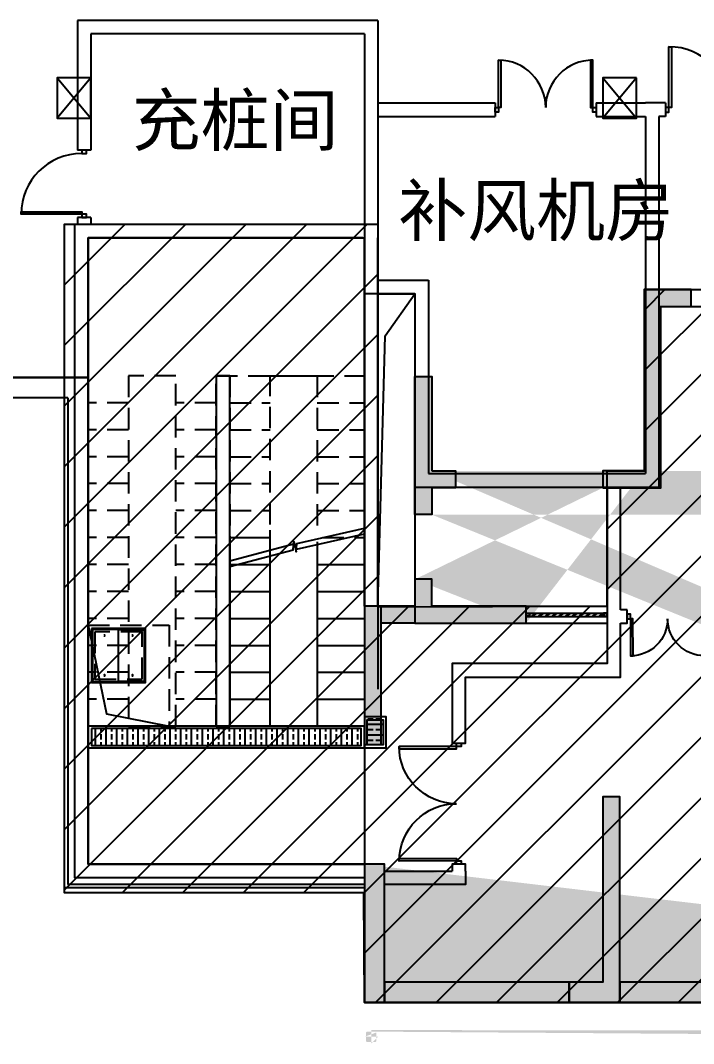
# Model space of a CAD drawing. Header units: millimetres. Extents: x 693907 to 1906102, y -24098 to 332602.
# Drawn here: x 792222 to 802211, y -14035 to 1150 of the extents above; entities that cross this region are included whole.
import ezdxf
from ezdxf.enums import TextEntityAlignment as Align

# ---------------------------------------------------------------- set-up
doc = ezdxf.new("R2010")
doc.units = ezdxf.units.MM
doc.header["$LTSCALE"] = 100
doc.linetypes.add('X-BF-11$0$HIDDEN2', pattern=[4.7625, 3.175, -1.5875])
doc.linetypes.add('X-BF-11$0$T-S-1#-CH-DSZ$0$_4_10_$0$__CHAIN_DOUBLE-DA', pattern=[0])
for name, color, linetype in [('-ACO-TTLB', 153, 'Continuous'), ('11#-W-B1F$0$S-WALL-S', 4, 'Continuous'), ('11#-WTC-B1F$0$S-HATCH-X', 251, 'Continuous'), ('11#-WTC-B1F$0$S-WALL-S', 4, 'Continuous'), ('A-HATCH', 251, 'Continuous'), ('A-ROOM-IDEN', 31, 'Continuous'), ('A6-DK-B1F$0$$0$A-DOOR', 190, 'Continuous'), ('A6-DK-B1F$0$$0$A-WALL', 2, 'Continuous'), ('A6-DK-B1F$0$A-CONC', 30, 'Continuous'), ('A6-DK-B1F$0$A-DOOR', 190, 'Continuous'), ('A6-DK-B1F$0$A-HOLE-FLOR', 242, 'Continuous'), ('A6-DK-B1F$0$A-WALL', 2, 'Continuous'), ('A6-W-B1$0$S-WALL-S', 4, 'Continuous'), ('X-BF-11$0$A-DETL-PAINT', 155, 'Continuous'), ('X-BF-11$0$A-DRAIN', 152, 'Continuous'), ('X-BF-11$0$A-HATCH', 251, 'Continuous'), ('X-BF-11$0$A-HOLE-FLOR', 242, 'Continuous'), ('X-BF-11$0$A-INDEX', 134, 'Continuous'), ('X-BF-11$0$A-LOWER', 131, 'X-BF-11$0$HIDDEN2'), ('X-BF-11$0$A-SECT', 150, 'Continuous'), ('X-BF-11$0$A-STAIR', 142, 'Continuous'), ('X-BF-11$0$A-WALL', 2, 'Continuous'), ('X-BF-11$0$X23-BF$0$A-HATCH', 251, 'Continuous'), ('X-BF-11$0$XU-CORE-1F-N$0$A-DOOR', 190, 'Continuous'), ('X-BF-11$0$XU-CORE-SF$0$XU-CORE-SF$0$A-SILL', 135, 'Continuous'), ('X-BF-11$0$XU-CORE-SF$0$XU-CORE-SF$0$A-WIND', 126, 'Continuous'), ('xref(dwg引用图层)', 7, 'Continuous')]:
    doc.layers.add(name, color=color, linetype=linetype)
doc.layers.add('A6-W-B1$0$S-EDIT', color=241, linetype='Continuous', plot=False)
doc.styles.add('华文细黑', font='STXIHEI.TTF')

# ---------------------------------------------------------------- blocks, each defined once
blk = doc.blocks.new('*U215')
at = {"layer": 'X-BF-11$0$A-DRAIN'}
blk.add_lwpolyline([(50, 50), (50, 850), (850, 850), (850, 50)], close=True, dxfattribs=at)
at = {"layer": 'X-BF-11$0$A-HOLE-FLOR'}
blk.add_lwpolyline([(0, 0), (270, 1317), (1200, 1500)], dxfattribs=at)
for points in [[(65, 835), (450, 835), (450, 65), (65, 65)], [(835, 835), (450, 835), (450, 65), (835, 65)]]:
    blk.add_lwpolyline(points, close=True, dxfattribs=at)
at = {"layer": 'X-BF-11$0$A-LOWER'}
for points in [[(0, 1500), (0, 0), (1200, 0), (1200, 1500), (0, 1500)], [(100, 100), (100, 800), (800, 800), (800, 100), (100, 100)]]:
    blk.add_lwpolyline(points, dxfattribs=at)
at = {"layer": 'X-BF-11$0$X23-BF$0$A-HATCH'}
blk.add_lwpolyline([(65, 65), (65, 835), (835, 835), (835, 65)], close=True, dxfattribs=at)
for centre in [(242, 745), (657, 745), (242, 155), (657, 155)]:
    blk.add_circle(centre, 8, dxfattribs=at)
blk = doc.blocks.new('X-BF-11$0$A$C4FDA03C4')
at = {"layer": 'X-BF-11$0$A-HATCH'}
h = blk.add_hatch(dxfattribs=at)
h.set_pattern_fill('ANSI33', color=256, scale=50, angle=315)
h.set_pattern_definition([(360, (528939.66, 424722.33), (7e-14, 158.75), []), (360, (529019.03, 424642.96), (7e-14, 158.75), [79.375, -39.6875])])
h.paths.add_polyline_path([(-307, 2390), (-57, 2390), (-57, 1980), (-307, 1980)])
h = blk.add_hatch(dxfattribs=at)
h.set_pattern_fill('ANSI33', color=256, scale=50, angle=225)
h.set_pattern_definition([(270, (416182.23, -524429.76), (158.75, -6e-14), []), (270, (416102.85, -524509.13), (158.75, -6e-14), [79.375, -39.6875])])
h.paths.add_polyline_path([(28, 1965), (28, 2215), (4028, 2215), (4028, 1965)])
at = {"layer": 'X-BF-11$0$A-DETL-PAINT'}
for points in [[(-22, 0), (4278, 0), (4278, 9700), (-222, 9700), (-222, 2800)], [(4056, 9500), (-22, 9500), (-22, 200)], [(-22, 200), (4078, 200), (4078, 9500)], [(0, 9500), (4078, 9500), (4078, 200)]]:
    blk.add_lwpolyline(points, dxfattribs=at)
at = {"layer": 'X-BF-11$0$A-INDEX'}
for points in [[(1978, 4619), (1038, 4867), (1028, 4993), (990, 4838), (980, 4964), (-22, 5189)], [(986, 4880), (-22, 5107)], [(1032, 4951), (1978, 4702)]]:
    blk.add_lwpolyline(points, dxfattribs=at)
at = {"layer": 'X-BF-11$0$A-SECT'}
for points in [[(-22, 1930), (-342, 1930), (-342, 2390), (-22, 2390)], [(-57, 1980), (-307, 1980), (-307, 2340), (-57, 2340)], [(4078, 2250), (4078, 1930), (-22, 1930), (-22, 2250)], [(4028, 2215), (4028, 1965), (28, 1965), (28, 2215)]]:
    blk.add_lwpolyline(points, close=True, dxfattribs=at)
at = {"layer": 'X-BF-11$0$A-STAIR', "linetype": 'X-BF-11$0$HIDDEN2'}
for points in [[(2178, 7450), (-22, 7450)], [(1378, 5244), (1378, 7450), (678, 7450), (678, 5069)], [(2178, 2250), (2178, 7450), (1978, 7450), (1978, 2250), (2178, 2250)], [(678, 7050), (-22, 7050)], [(1978, 7050), (1378, 7050)], [(2178, 7050), (2778, 7050)], [(3478, 7050), (4078, 7050)], [(678, 6650), (-22, 6650)], [(1978, 6650), (1378, 6650)], [(2178, 6650), (2778, 6650)], [(3478, 6650), (4078, 6650)], [(678, 6250), (-22, 6250)], [(1978, 6250), (1378, 6250)], [(2178, 6250), (2778, 6250)], [(3478, 6250), (4078, 6250)], [(678, 5850), (-22, 5850)], [(1978, 5850), (1378, 5850)], [(2178, 5850), (2778, 5850)], [(3478, 5850), (4078, 5850)], [(678, 5450), (-22, 5450)], [(1978, 5450), (1378, 5450)], [(2178, 5450), (2778, 5450)], [(3478, 5450), (4078, 5450)], [(602, 5050), (-22, 5050)], [(2178, 5050), (2778, 5050)], [(3478, 5050), (4078, 5050)], [(2178, 4650), (2778, 4650)], [(3478, 4650), (4078, 4650)], [(2178, 4250), (2778, 4250)], [(3478, 4250), (4078, 4250)], [(2178, 3850), (2778, 3850)], [(3478, 3850), (4078, 3850)], [(2178, 3450), (2778, 3450)], [(3478, 3450), (4078, 3450)], [(2178, 3050), (2778, 3050)], [(3478, 3050), (4078, 3050)], [(2178, 2650), (2778, 2650)], [(3478, 2650), (4078, 2650)], [(2178, 2250), (2778, 2250)], [(3478, 2250), (4078, 2250)]]:
    blk.add_lwpolyline(points, dxfattribs=at)
blk.add_lwpolyline([(3478, 2250), (2778, 2250), (2778, 7450), (3478, 7450)], close=True, dxfattribs=at)
at = {"layer": 'X-BF-11$0$A-STAIR'}
for points in [[(678, 4987), (678, 2250), (1378, 2250), (1378, 5162)], [(1978, 5050), (1378, 5050)], [(1978, 5050), (1978, 2250)], [(678, 4650), (-22, 4650)], [(1978, 4650), (1378, 4650)], [(678, 4250), (-22, 4250)], [(1978, 4250), (1378, 4250)], [(678, 3850), (-22, 3850)], [(1978, 3850), (1378, 3850)], [(678, 3450), (-22, 3450)], [(1978, 3450), (1378, 3450)], [(678, 3050), (-22, 3050)], [(1978, 3050), (1378, 3050)], [(678, 2650), (-22, 2650)], [(1978, 2650), (1378, 2650)]]:
    blk.add_lwpolyline(points, dxfattribs=at)
at = {"layer": 'X-BF-11$0$A-WALL', "linetype": 'X-BF-11$0$T-S-1#-CH-DSZ$0$_4_10_$0$__CHAIN_DOUBLE-DA'}
blk.add_lwpolyline([(1978, 7450), (2178, 7450), (2178, 2250), (1978, 2250), (1978, 7450)], dxfattribs=at)
at = {"layer": 'X-BF-11$0$A-LOWER', "rotation": 180}
blk.add_blockref('*U215', (4078, 3750), dxfattribs=at)
blk = doc.blocks.new('*U220')
at = {"linetype": 'ByBlock', "lineweight": -2}
for points in [[(0, -35), (50, -35), (50, 35), (0, 35)], [(1750, -37), (1800, -37), (1800, 33), (1750, 33)], [(84, -885), (85, -35), (50, -35), (49, -885)], [(1714, -886), (1715, -36), (1750, -37), (1749, -887)]]:
    blk.add_lwpolyline(points, close=True, dxfattribs=at)
for centre, start, end in [((50, -35), 269.9503, 359.9503), ((1750, -37), 179.9503, 269.9503)]:
    blk.add_arc(centre, 850, start, end, dxfattribs=at)
blk = doc.blocks.new('*U226')
at = {"linetype": 'ByBlock', "lineweight": -2}
for points in [[(86, 585), (85, 35), (50, 35), (51, 585)], [(1116, 584), (1115, 34), (1150, 34), (1151, 584)], [(0, 35), (50, 35), (50, -35), (0, -35)], [(1150, 34), (1200, 34), (1200, -36), (1150, -36)]]:
    blk.add_lwpolyline(points, close=True, dxfattribs=at)
for centre, start, end in [((50, 35), 359.9503, 89.9503), ((1150, 34), 89.9503, 179.9503)]:
    blk.add_arc(centre, 550, start, end, dxfattribs=at)
blk = doc.blocks.new('*U227')
for p, q in [((-25, 0), (-25, 1200)), ((25, 0), (25, 1200))]:
    blk.add_line(p, q)
for points in [[(25, 1200), (-25, 1200), (-25, 1150), (25, 1150)], [(25, 1200), (-25, 1200), (-25, 1150), (25, 1150)], [(22, 1197), (-22, 1197), (-22, 1153), (22, 1153)], [(22, 1197), (-22, 1197), (-22, 1153), (22, 1153)], [(16, 1095), (13, 1095), (13, 1099), (-16, 1145), (-16, 1150), (-13, 1150), (-13, 1146), (16, 1100), (16, 1095)], [(16, 995), (13, 995), (13, 999), (-16, 1045), (-16, 1050), (-13, 1050), (-13, 1046), (16, 1000), (16, 995)], [(16, 895), (13, 895), (13, 899), (-16, 945), (-16, 950), (-13, 950), (-13, 946), (16, 900), (16, 895)], [(16, 795), (13, 795), (13, 799), (-16, 845), (-16, 850), (-13, 850), (-13, 846), (16, 800), (16, 795)], [(16, 695), (13, 695), (13, 699), (-16, 745), (-16, 750), (-13, 750), (-13, 746), (16, 700), (16, 695)], [(16, 595), (13, 595), (13, 599), (-16, 645), (-16, 650), (-13, 650), (-13, 646), (16, 600), (16, 595)], [(16, 495), (13, 495), (13, 499), (-16, 545), (-16, 550), (-13, 550), (-13, 546), (16, 500), (16, 495)], [(16, 395), (13, 395), (13, 399), (-16, 445), (-16, 450), (-13, 450), (-13, 446), (16, 400), (16, 395)], [(16, 295), (13, 295), (13, 299), (-16, 345), (-16, 350), (-13, 350), (-13, 346), (16, 300), (16, 295)], [(16, 195), (13, 195), (13, 199), (-16, 245), (-16, 250), (-13, 250), (-13, 246), (16, 200), (16, 195)], [(25, 0), (-25, 0), (-25, 50), (25, 50)], [(25, 0), (-25, 0), (-25, 50), (25, 50)], [(22, 3), (-22, 3), (-22, 47), (22, 47)], [(22, 3), (-22, 3), (-22, 47), (22, 47)], [(16, 95), (13, 95), (13, 99), (-16, 145), (-16, 150), (-13, 150), (-13, 146), (16, 100), (16, 95)]]:
    blk.add_lwpolyline(points, close=True)
blk = doc.blocks.new('X-BF-11')
at = {"layer": 'X-BF-11$0$A-WALL', "color": 2}
blk.add_line((3800, 6339), (3700, 6339), dxfattribs=at)
at = {"layer": 'X-BF-11$0$A-WALL'}
for points in [[(-100, 6390), (-100, 11860), (-100, 11860)], [(100, 6400), (100, 11860), (100, 11860)], [(4270, 11090), (7010, 11090)], [(4270, 10840), (7010, 10840)], [(3500, 8150), (3500, 5540), (1202, 5540), (1202, 4360), (1402, 4360), (1402, 5340), (3700, 5340), (3700, 6139)], [(3700, 6339), (3700, 8150)], [(2300, 6390), (3500, 6390)], [(3700, 6139), (3800, 6139), (3800, 6339)], [(2300, 6140), (3490, 6140)], [(200, 2460), (1202, 2460)], [(1402, 2460), (1402, 2260), (200, 2260)], [(1402, 2460), (1402, 2560), (1202, 2560), (1202, 2460)]]:
    blk.add_lwpolyline(points, dxfattribs=at)
at = {"layer": 'X-BF-11$0$XU-CORE-SF$0$XU-CORE-SF$0$A-SILL'}
for points in [[(2300, 6390), (3500, 6390)], [(2300, 6140), (3500, 6140)]]:
    blk.add_lwpolyline(points, dxfattribs=at)
at = {"xscale": -1}
blk.add_blockref('X-BF-11$0$A$C4FDA03C4', (-122, 2360), dxfattribs=at)
at = {"layer": 'X-BF-11$0$XU-CORE-1F-N$0$A-DOOR', "xscale": -1}
for name, p, rotation in [('*U226', (3800, 6239), 180), ('*U220', (1302, 2560), 270)]:
    blk.add_blockref(name, p, dxfattribs=dict(at, rotation=rotation))
at = {"layer": 'X-BF-11$0$XU-CORE-SF$0$XU-CORE-SF$0$A-WIND', "rotation": 270}
blk.add_blockref('*U227', (2300, 6265), dxfattribs=at)
blk = doc.blocks.new('11#-W-B1F', base_point=(-68204, -144150))
at = {"layer": '11#-W-B1F$0$S-WALL-S', "color": 0, "linetype": 'ByBlock'}
for points in [[(-64764, -136000), (-63904, -136000), (-63904, -133310), (-63454, -133310), (-63454, -133060), (-64154, -133060), (-64154, -135750), (-64764, -135750)], [(-67304, -135750), (-66954, -135750), (-66954, -136000), (-67304, -136000), (-67304, -136400), (-67554, -136400), (-67554, -134350), (-67304, -134350)], [(-67554, -137360), (-67554, -138010), (-65904, -138010), (-65904, -137760), (-67304, -137760), (-67304, -137360)], [(-68304, -137760), (-68304, -139810), (-68054, -139810), (-68054, -137760)], [(-68054, -137760), (-67554, -137760), (-67554, -138010), (-68054, -138010)], [(-65264, -143640), (-64514, -143640), (-64514, -140590), (-64764, -140590), (-64764, -143340), (-65264, -143340)], [(-68004, -143640), (-68004, -141590), (-68304, -141590), (-68304, -143640)], [(-65264, -143340), (-68004, -143340), (-68004, -143640), (-65264, -143640)], [(-64514, -143640), (-61194, -143640), (-61194, -143340), (-64514, -143340)]]:
    blk.add_lwpolyline(points, close=True, dxfattribs=at)
blk = doc.blocks.new('11#-WTC-B1F', base_point=(-68204, -144150))
at = {"layer": '11#-WTC-B1F$0$S-HATCH-X'}
h = blk.add_hatch(color=256, dxfattribs=at)
h.dxf.hatch_style = 1
edge = h.paths.add_edge_path(flags=16)
edge.add_arc((-68204, -144150), 100, 50, 130)
edge = h.paths.add_edge_path(flags=17)
edge.add_arc((-68204, -144150), 100, 140, 220)
edge = h.paths.add_edge_path(flags=16)
edge.add_arc((-68204, -144150), 100, 230, 310)
edge = h.paths.add_edge_path(flags=16)
edge.add_arc((-68204, -144150), 100, 320, 400)
edge = h.paths.add_edge_path(flags=17)
edge.add_line((-68304, -144150), (-68104, -144150))
edge = h.paths.add_edge_path(flags=17)
edge.add_line((-68204, -144250), (-68204, -144050))
edge = h.paths.add_edge_path(flags=16)
edge.add_arc((-48004, -144150), 100, 50, 130)
edge = h.paths.add_edge_path(flags=17)
edge.add_arc((-48004, -144150), 100, 140, 220)
edge = h.paths.add_edge_path(flags=16)
edge.add_arc((-48004, -144150), 100, 230, 310)
edge.add_arc((-48004, -144150), 100, 320, 400)
edge.add_line((-48104, -144150), (-47904, -144150))
edge.add_line((-48004, -144250), (-48004, -144050))
h.paths.add_polyline_path([(-28004, -137760), (-28454, -137760), (-28454, -138060), (-28004, -138060)], flags=17)
h.paths.add_polyline_path([(-28454, -136400), (-28754, -136400), (-28754, -137360), (-28454, -137360)], flags=16)
h.paths.add_polyline_path([(-32554, -133060), (-34464, -133060), (-34464, -133360), (-32554, -133360)], flags=16)
h.paths.add_polyline_path([(-40744, -142940), (-40994, -142940), (-40994, -143640), (-40744, -143640)], flags=17)
h.paths.add_polyline_path([(-40994, -143340), (-44314, -143340), (-44314, -143640), (-40994, -143640)], flags=17)
h.paths.add_polyline_path([(-34814, -142940), (-35064, -142940), (-35064, -143640), (-34814, -143640)], flags=17)
h.paths.add_polyline_path([(-40744, -143340), (-35064, -143340), (-35064, -143640), (-40744, -143640)], flags=17)
h.paths.add_polyline_path([(-31494, -143640), (-34814, -143640), (-34814, -143340), (-31494, -143340)], flags=17)
edge = h.paths.add_edge_path()
edge.add_line((-30744, -143340), (-28004, -143340))
edge.add_line((-28004, -143340), (-28004, -143640))
edge.add_line((-28004, -143640), (-30744, -143640))
edge.add_line((-30744, -143640), (-30744, -143340))
edge.add_line((-47104, -137360), (-47104, -137760))
edge.add_line((-47104, -137760), (-45304, -137760))
edge = h.paths.add_edge_path()
edge.add_line((-45304, -137760), (-45304, -138010))
edge.add_line((-45304, -138010), (-47354, -138010))
edge.add_line((-47354, -138010), (-47354, -137360))
edge.add_line((-47354, -137360), (-47104, -137360))
edge.add_line((-35464, -137760), (-35064, -137760))
edge.add_line((-35064, -137760), (-35064, -135950))
edge = h.paths.add_edge_path(flags=17)
edge.add_line((-35064, -135950), (-34814, -135950))
edge.add_line((-34814, -135950), (-34814, -138010))
edge.add_line((-34814, -138010), (-35464, -138010))
edge.add_line((-35464, -138010), (-35464, -137760))
edge.add_line((-31244, -136000), (-32104, -136000))
edge.add_line((-32104, -136000), (-32104, -133360))
edge.add_line((-32104, -133360), (-32554, -133360))
edge.add_line((-32554, -133360), (-32554, -133060))
edge = h.paths.add_edge_path(flags=16)
edge.add_line((-32554, -133060), (-31854, -133060))
edge.add_line((-31854, -133060), (-31854, -135750))
edge.add_line((-31854, -135750), (-31244, -135750))
edge.add_line((-31244, -135750), (-31244, -136000))
edge.add_line((-28454, -137360), (-28454, -138060))
edge.add_line((-28454, -138060), (-30104, -138060))
edge = h.paths.add_edge_path(flags=17)
edge.add_line((-30104, -138060), (-30104, -137760))
edge.add_line((-30104, -137760), (-28754, -137760))
edge.add_line((-28754, -137760), (-28754, -137360))
edge.add_line((-28754, -137360), (-28454, -137360))
h.paths.add_polyline_path([(-27704, -137760), (-27704, -139810), (-28004, -139810), (-28004, -137760)], flags=17)
edge = h.paths.add_edge_path()
edge.add_line((-28004, -143640), (-28004, -141590))
edge.add_line((-28004, -141590), (-27704, -141590))
edge.add_line((-27704, -141590), (-27704, -143640))
edge.add_line((-27704, -143640), (-28004, -143640))
edge.add_line((-45064, -143640), (-45064, -143340))
edge.add_line((-45064, -143340), (-44564, -143340))
edge = h.paths.add_edge_path(flags=17)
edge.add_line((-44564, -143340), (-44564, -140590))
edge.add_line((-44564, -140590), (-44314, -140590))
edge.add_line((-44314, -140590), (-44314, -143640))
edge.add_line((-44314, -143640), (-45064, -143640))
edge.add_line((-40994, -140490), (-40744, -140490))
edge.add_line((-40744, -140490), (-40744, -142940))
edge.add_line((-40744, -142940), (-40994, -142940))
edge.add_line((-40994, -142940), (-40994, -142640))
edge = h.paths.add_edge_path(flags=17)
edge.add_line((-40994, -142640), (-41644, -142640))
edge.add_line((-41644, -142640), (-41644, -142390))
edge.add_line((-41644, -142390), (-40994, -142390))
edge.add_line((-40994, -142390), (-40994, -140490))
edge.add_line((-35064, -142940), (-35064, -140490))
edge.add_line((-35064, -140490), (-34814, -140490))
edge.add_line((-34814, -140490), (-34814, -142390))
edge.add_line((-34814, -142390), (-34164, -142390))
edge = h.paths.add_edge_path(flags=17)
edge.add_line((-34164, -142390), (-34164, -142640))
edge.add_line((-34164, -142640), (-34814, -142640))
edge.add_line((-34814, -142640), (-34814, -142940))
edge.add_line((-34814, -142940), (-35064, -142940))
edge.add_line((-30744, -143640), (-31494, -143640))
edge.add_line((-31494, -143640), (-31494, -140590))
edge = h.paths.add_edge_path(flags=16)
edge.add_line((-31494, -140590), (-31244, -140590))
edge = h.paths.add_edge_path(flags=16)
edge.add_line((-31244, -140590), (-31244, -143340))
edge = h.paths.add_edge_path(flags=17)
edge.add_line((-31244, -143340), (-30744, -143340))
edge = h.paths.add_edge_path(flags=17)
edge.add_line((-30744, -143340), (-30744, -143640))
edge = h.paths.add_edge_path(flags=17)
edge.add_arc((-27804, -144150), 100, 50, 130)
edge = h.paths.add_edge_path(flags=17)
edge.add_arc((-27804, -144150), 100, 320, 400)
edge = h.paths.add_edge_path(flags=16)
edge.add_arc((-27804, -144150), 100, 230, 310)
edge = h.paths.add_edge_path(flags=16)
edge.add_arc((-27804, -144150), 100, 140, 220)
edge = h.paths.add_edge_path()
edge.add_line((-27704, -144150), (-27904, -144150))
edge.add_line((-27804, -144250), (-27804, -144050))
edge.add_arc((-48004, -144150), 100, 50, 130)
edge.add_arc((-48004, -144150), 100, 320, 400)
edge.add_arc((-48004, -144150), 100, 230, 310)
edge.add_arc((-48004, -144150), 100, 140, 220)
edge.add_line((-47904, -144150), (-48104, -144150))
edge.add_line((-48004, -144250), (-48004, -144050))
h.paths.add_polyline_path([(-28754, -135750), (-29054, -135750), (-29054, -136000), (-28754, -136000), (-28754, -136400), (-28454, -136400), (-28454, -134350), (-28754, -134350)], flags=16)
h.paths.add_polyline_path([(-47104, -135750), (-46754, -135750), (-46754, -136000), (-47104, -136000), (-47104, -136400), (-47354, -136400), (-47354, -134415), (-47104, -134415)], flags=16)
edge = h.paths.add_edge_path()
edge.add_line((-38144, -130540), (-40744, -130540))
edge.add_line((-40744, -130540), (-40744, -133310))
edge.add_line((-40744, -133310), (-41344, -133310))
edge.add_line((-41344, -133310), (-41344, -133060))
edge.add_line((-41344, -133060), (-40994, -133060))
edge.add_line((-40994, -133060), (-40994, -130290))
edge = h.paths.add_edge_path()
edge.add_line((-40994, -130290), (-38144, -130290))
edge.add_line((-38144, -130290), (-38144, -130540))
edge.add_line((-28454, -133060), (-28454, -134350))
edge.add_line((-28454, -134350), (-28754, -134350))
edge = h.paths.add_edge_path(flags=17)
edge.add_line((-28754, -134350), (-28754, -133360))
edge.add_line((-28754, -133360), (-31854, -133360))
edge.add_line((-31854, -133360), (-31854, -133060))
edge.add_line((-31854, -133060), (-28454, -133060))
h.paths.add_polyline_path([(-55264, -142940), (-55014, -142940), (-55014, -143640), (-55264, -143640)], flags=17)
h.paths.add_polyline_path([(-55014, -143340), (-51694, -143340), (-51694, -143640), (-55014, -143640)], flags=16)
h.paths.add_polyline_path([(-61194, -142940), (-60944, -142940), (-60944, -143640), (-61194, -143640)], flags=17)
h.paths.add_polyline_path([(-55264, -143340), (-60944, -143340), (-60944, -143640), (-55264, -143640)], flags=16)
h.paths.add_polyline_path([(-64514, -143640), (-61194, -143640), (-61194, -143340), (-64514, -143340)], flags=17)
edge = h.paths.add_edge_path()
edge.add_line((-65264, -143340), (-68004, -143340))
edge.add_line((-68004, -143340), (-68004, -143640))
edge.add_line((-68004, -143640), (-65264, -143640))
edge.add_line((-65264, -143640), (-65264, -143340))
edge.add_line((-45064, -143340), (-50944, -143340))
edge.add_line((-50944, -143340), (-50944, -143640))
edge = h.paths.add_edge_path()
edge.add_line((-50944, -143640), (-45064, -143640))
edge.add_line((-45064, -143640), (-45064, -143340))
edge.add_line((-48904, -137360), (-48904, -137760))
edge.add_line((-48904, -137760), (-50704, -137760))
edge.add_line((-50704, -137760), (-50704, -138010))
edge.add_line((-50704, -138010), (-48654, -138010))
edge = h.paths.add_edge_path(flags=17)
edge.add_line((-48654, -138010), (-48654, -137360))
edge.add_line((-48654, -137360), (-48904, -137360))
edge.add_line((-60544, -137760), (-60944, -137760))
edge.add_line((-60944, -137760), (-60944, -135950))
edge.add_line((-60944, -135950), (-61194, -135950))
edge.add_line((-61194, -135950), (-61194, -138010))
edge.add_line((-61194, -138010), (-60544, -138010))
edge.add_line((-60544, -138010), (-60544, -137760))
edge = h.paths.add_edge_path(flags=16)
edge.add_line((-64764, -136000), (-63904, -136000))
edge.add_line((-63904, -136000), (-63904, -133310))
edge.add_line((-63904, -133310), (-63454, -133310))
edge.add_line((-63454, -133310), (-63454, -133060))
edge.add_line((-63454, -133060), (-64154, -133060))
edge.add_line((-64154, -133060), (-64154, -135750))
edge = h.paths.add_edge_path(flags=16)
edge.add_line((-64154, -135750), (-64764, -135750))
edge.add_line((-64764, -135750), (-64764, -136000))
edge.add_line((-67554, -137360), (-67554, -138010))
edge.add_line((-67554, -138010), (-65904, -138010))
edge = h.paths.add_edge_path(flags=16)
edge.add_line((-65904, -138010), (-65904, -137760))
edge.add_line((-65904, -137760), (-67304, -137760))
edge.add_line((-67304, -137760), (-67304, -137360))
edge.add_line((-67304, -137360), (-67554, -137360))
edge = h.paths.add_edge_path()
edge.add_line((-68304, -137760), (-68304, -139810))
edge.add_line((-68304, -139810), (-68054, -139810))
edge.add_line((-68054, -139810), (-68054, -137760))
edge.add_line((-68054, -137760), (-68304, -137760))
edge.add_line((-68004, -143640), (-68004, -141590))
edge.add_line((-68004, -141590), (-68304, -141590))
edge = h.paths.add_edge_path()
edge.add_line((-68304, -141590), (-68304, -143640))
edge.add_line((-68304, -143640), (-68004, -143640))
edge.add_line((-50944, -143640), (-50944, -143340))
edge.add_line((-50944, -143340), (-51444, -143340))
edge.add_line((-51444, -143340), (-51444, -140590))
edge.add_line((-51444, -140590), (-51694, -140590))
edge.add_line((-51694, -140590), (-51694, -143640))
edge.add_line((-51694, -143640), (-50944, -143640))
h.paths.add_polyline_path([(-55014, -140490), (-55264, -140490), (-55264, -142940), (-55014, -142940), (-55014, -142640), (-54364, -142640), (-54364, -142390), (-55014, -142390)], flags=16)
edge = h.paths.add_edge_path(flags=17)
edge.add_line((-60944, -142940), (-60944, -140490))
edge.add_line((-60944, -140490), (-61194, -140490))
edge.add_line((-61194, -140490), (-61194, -142390))
edge.add_line((-61194, -142390), (-61844, -142390))
edge.add_line((-61844, -142390), (-61844, -142640))
edge.add_line((-61844, -142640), (-61194, -142640))
edge = h.paths.add_edge_path(flags=17)
edge.add_line((-61194, -142640), (-61194, -142940))
edge = h.paths.add_edge_path(flags=17)
edge.add_line((-61194, -142940), (-60944, -142940))
edge = h.paths.add_edge_path(flags=17)
edge.add_line((-65264, -143640), (-64514, -143640))
edge = h.paths.add_edge_path(flags=17)
edge.add_line((-64514, -143640), (-64514, -140590))
edge = h.paths.add_edge_path(flags=16)
edge.add_line((-64514, -140590), (-64764, -140590))
edge = h.paths.add_edge_path(flags=16)
edge.add_line((-64764, -140590), (-64764, -143340))
edge = h.paths.add_edge_path(flags=16)
edge.add_line((-64764, -143340), (-65264, -143340))
edge = h.paths.add_edge_path(flags=16)
edge.add_line((-65264, -143340), (-65264, -143640))
edge = h.paths.add_edge_path()
edge.add_arc((-68204, -144150), 100, 50, 130)
edge.add_arc((-68204, -144150), 100, 140, 220)
edge.add_arc((-68204, -144150), 100, 230, 310)
edge.add_arc((-68204, -144150), 100, 320, 400)
edge.add_line((-68304, -144150), (-68104, -144150))
edge.add_line((-68204, -144250), (-68204, -144050))
edge.add_arc((-48004, -144150), 100, 50, 130)
edge.add_arc((-48004, -144150), 100, 140, 220)
edge = h.paths.add_edge_path()
edge.add_arc((-48004, -144150), 100, 230, 310)
edge.add_arc((-48004, -144150), 100, 320, 400)
edge.add_line((-48104, -144150), (-47904, -144150))
edge.add_line((-48004, -144250), (-48004, -144050))
edge.add_line((-67304, -135750), (-66954, -135750))
edge.add_line((-66954, -135750), (-66954, -136000))
edge.add_line((-66954, -136000), (-67304, -136000))
edge.add_line((-67304, -136000), (-67304, -136400))
edge = h.paths.add_edge_path()
edge.add_line((-67304, -136400), (-67554, -136400))
edge.add_line((-67554, -136400), (-67554, -134350))
edge.add_line((-67554, -134350), (-67304, -134350))
edge.add_line((-67304, -134350), (-67304, -135750))
edge.add_line((-48904, -135750), (-49254, -135750))
edge.add_line((-49254, -135750), (-49254, -136000))
edge.add_line((-49254, -136000), (-48904, -136000))
edge.add_line((-48904, -136000), (-48904, -136400))
edge = h.paths.add_edge_path(flags=16)
edge.add_line((-48904, -136400), (-48654, -136400))
edge.add_line((-48654, -136400), (-48654, -134415))
edge.add_line((-48654, -134415), (-48904, -134415))
edge.add_line((-48904, -134415), (-48904, -135750))
h.paths.add_polyline_path([(-57864, -130540), (-55264, -130540), (-55264, -133310), (-54664, -133310), (-54664, -133060), (-55014, -133060), (-55014, -130290), (-57864, -130290)])
edge = h.paths.add_edge_path()
edge.add_line((-68054, -137760), (-67554, -137760))
edge.add_line((-67554, -137760), (-67554, -138010))
edge.add_line((-67554, -138010), (-68054, -138010))
edge.add_line((-68054, -138010), (-68054, -137760))
edge.add_line((-52254, -136000), (-51444, -136000))
edge.add_line((-51444, -136000), (-51444, -135750))
edge.add_line((-51444, -135750), (-52004, -135750))
edge.add_line((-52004, -135750), (-52004, -133060))
edge = h.paths.add_edge_path(flags=16)
edge.add_line((-52004, -133060), (-52654, -133060))
edge.add_line((-52654, -133060), (-52654, -133310))
edge.add_line((-52654, -133310), (-52254, -133310))
edge.add_line((-52254, -133310), (-52254, -136000))
edge.add_line((-43754, -136000), (-44564, -136000))
edge.add_line((-44564, -136000), (-44564, -135750))
edge.add_line((-44564, -135750), (-44004, -135750))
edge.add_line((-44004, -135750), (-44004, -133060))
edge = h.paths.add_edge_path(flags=16)
edge.add_line((-44004, -133060), (-43354, -133060))
edge.add_line((-43354, -133060), (-43354, -133310))
edge.add_line((-43354, -133310), (-43754, -133310))
edge.add_line((-43754, -133310), (-43754, -136000))
edge = h.paths.add_edge_path()
edge.add_line((-36614, -132190), (-36614, -132290))
edge.add_line((-27704, -138110), (-27704, -137760))
edge.add_line((-27704, -137760), (-26754, -137760))
edge.add_line((-26754, -137760), (-26754, -141940))
edge = h.paths.add_edge_path(flags=17)
edge.add_line((-26754, -141940), (-27704, -141940))
edge.add_line((-27704, -141940), (-27704, -141590))
edge.add_line((-27704, -141590), (-27104, -141590))
edge.add_line((-27104, -141590), (-27104, -138110))
edge = h.paths.add_edge_path()
edge.add_line((-27104, -138110), (-27704, -138110))
edge.add_line((-55014, -137510), (-55014, -138010))
edge.add_line((-55014, -138010), (-55664, -138010))
edge.add_line((-55664, -138010), (-55664, -137510))
edge = h.paths.add_edge_path(flags=16)
edge.add_line((-55664, -137510), (-55014, -137510))
edge.add_line((-55264, -133310), (-55014, -133310))
edge.add_line((-55014, -133310), (-55014, -136160))
edge.add_line((-55014, -136160), (-55264, -136160))
edge = h.paths.add_edge_path()
edge.add_line((-55264, -136160), (-55264, -133310))
edge.add_line((-40994, -137510), (-40994, -138010))
edge.add_line((-40994, -138010), (-40344, -138010))
edge.add_line((-40344, -138010), (-40344, -137510))
edge = h.paths.add_edge_path()
edge.add_line((-40344, -137510), (-40994, -137510))
edge.add_line((-40744, -133310), (-40994, -133310))
edge.add_line((-40994, -133310), (-40994, -136160))
edge.add_line((-40994, -136160), (-40744, -136160))
edge = h.paths.add_edge_path()
edge.add_line((-40744, -136160), (-40744, -133310))
edge.add_line((-57864, -132290), (-57864, -132790))
edge.add_line((-57864, -132790), (-58364, -132790))
edge.add_line((-58364, -132790), (-58364, -132290))
edge = h.paths.add_edge_path(flags=17)
edge.add_line((-58364, -132290), (-57864, -132290))
edge = h.paths.add_edge_path()
edge.add_line((-57864, -130290), (-57864, -130840))
edge.add_line((-57864, -130840), (-58364, -130840))
edge.add_line((-58364, -130840), (-58364, -130290))
edge.add_line((-58364, -130290), (-57864, -130290))
edge.add_line((-38144, -132290), (-38144, -132790))
edge.add_line((-38144, -132790), (-37644, -132790))
edge.add_line((-37644, -132790), (-37644, -132290))
edge.add_line((-37644, -132290), (-38144, -132290))
edge.add_line((-38144, -130290), (-38144, -130840))
edge.add_line((-38144, -130840), (-37644, -130840))
edge.add_line((-37644, -130840), (-37644, -130290))
edge.add_line((-37644, -130290), (-38144, -130290))
edge = h.paths.add_edge_path()
edge.add_line((-58114, -130840), (-57864, -130840))
edge.add_line((-58364, -132290), (-61194, -132290))
edge.add_line((-61194, -132290), (-61194, -133060))
edge.add_line((-61194, -133060), (-61544, -133060))
edge = h.paths.add_edge_path()
edge.add_line((-61544, -133060), (-61544, -133310))
edge.add_line((-61544, -133310), (-61194, -133310))
edge.add_line((-61194, -133310), (-61194, -135300))
edge.add_line((-61194, -135300), (-60621, -135300))
edge.add_line((-60621, -135300), (-60621, -135050))
edge.add_line((-60621, -135050), (-60944, -135050))
edge.add_line((-60944, -135050), (-60944, -132540))
edge.add_line((-60944, -132540), (-58364, -132540))
edge.add_line((-58364, -132540), (-58364, -132290))
edge.add_line((-58114, -132790), (-58114, -135300))
edge.add_line((-58114, -135300), (-57864, -135300))
edge.add_line((-57864, -135300), (-57864, -132790))
edge.add_line((-57864, -132790), (-58114, -132790))
edge.add_line((-37644, -132540), (-37644, -132290))
edge = h.paths.add_edge_path(flags=17)
edge.add_line((-37644, -132290), (-36614, -132290))
edge.add_line((-36614, -132290), (-36614, -132190))
edge.add_line((-36614, -132190), (-34714, -132190))
edge.add_line((-34714, -132190), (-34714, -133060))
h = blk.add_hatch(color=256, dxfattribs=at)
h.dxf.hatch_style = 1
h.paths.add_polyline_path([(-64764, -136000), (-63904, -136000), (-63904, -133310), (-63454, -133310), (-63454, -133060), (-64154, -133060), (-64154, -135750), (-64764, -135750)])
h = blk.add_hatch(color=256, dxfattribs=at)
h.dxf.hatch_style = 1
h.paths.add_polyline_path([(-67304, -135750), (-66954, -135750), (-66954, -136000), (-67304, -136000), (-67304, -136400), (-67554, -136400), (-67554, -134350), (-67304, -134350)])
h = blk.add_hatch(color=256, dxfattribs=at)
h.dxf.hatch_style = 1
h.paths.add_polyline_path([(-67554, -137360), (-67554, -138010), (-65904, -138010), (-65904, -137760), (-67304, -137760), (-67304, -137360)])
h = blk.add_hatch(color=256, dxfattribs=at)
h.dxf.hatch_style = 1
h.paths.add_polyline_path([(-68304, -137760), (-68304, -139810), (-68054, -139810), (-68054, -137760)])
h = blk.add_hatch(color=256, dxfattribs=at)
h.dxf.hatch_style = 1
h.paths.add_polyline_path([(-68054, -137760), (-67554, -137760), (-67554, -138010), (-68054, -138010)])
h = blk.add_hatch(color=256, dxfattribs=at)
h.dxf.hatch_style = 1
h.paths.add_polyline_path([(-65264, -143640), (-64514, -143640), (-64514, -140590), (-64764, -140590), (-64764, -143340), (-65264, -143340)])
h = blk.add_hatch(color=256, dxfattribs=at)
h.dxf.hatch_style = 1
h.paths.add_polyline_path([(-68004, -143640), (-68004, -141590), (-68304, -141590), (-68304, -143640)])
h = blk.add_hatch(color=256, dxfattribs=at)
h.dxf.hatch_style = 1
h.paths.add_polyline_path([(-65264, -143340), (-68004, -143340), (-68004, -143640), (-65264, -143640)])
h = blk.add_hatch(color=256, dxfattribs=at)
h.dxf.hatch_style = 1
h.paths.add_polyline_path([(-64514, -143640), (-61194, -143640), (-61194, -143340), (-64514, -143340)])
at = {"layer": '11#-WTC-B1F$0$S-WALL-S', "color": 0, "linetype": 'ByBlock'}
blk.add_blockref('11#-W-B1F', (-68204, -144150), dxfattribs=at)
blk = doc.blocks.new('BF1')
at = {"layer": 'xref(dwg引用图层)'}
blk.add_blockref('11#-WTC-B1F', (55210, -13935), dxfattribs=at)
blk = doc.blocks.new('A6-W-B1$0$Z-2')
at = {"layer": 'A6-W-B1$0$S-EDIT'}
for p, q in [((72869, 44139), (73369, 43539)), ((73369, 44139), (72869, 43539))]:
    blk.add_line(p, q, dxfattribs=at)
at = {"layer": 'A6-W-B1$0$S-WALL-S', "color": 0, "linetype": 'ByBlock', "lineweight": -2}
blk.add_lwpolyline([(73369, 44139), (72869, 44139), (72869, 43539), (73369, 43539), (73369, 44139)], dxfattribs=at)
blk = doc.blocks.new('A6-W-B1', base_point=(85957, 40190))
at = {"layer": 'A6-W-B1$0$S-WALL-S'}
blk.add_line((141317, 32645), (141067, 32645), dxfattribs=at)
blk.add_lwpolyline([(141067, 28465), (136617, 28465), (136617, 35740), (126268, 35740), (126268, 36040), (136967, 36040), (136967, 28815), (141067, 28815), (141067, 28515)], dxfattribs=at)
for p in [(63638, -3650), (71738, -3650)]:
    blk.add_blockref('A6-W-B1$0$Z-2', p, dxfattribs=at)
blk = doc.blocks.new('dttc')
at = {"layer": 'A-HATCH'}
h = blk.add_hatch(dxfattribs=at)
h.set_pattern_fill('ANSI31', color=256, scale=200)
h.paths.add_polyline_path([(55110, -13425), (55100, -11800), (50660, -11800), (50660, -1875), (55310, -1875), (55310, -7555), (58710, -7545), (58710, -5535), (59280, -5535), (59280, -2845), (62220, -2845), (62220, -2075), (65300, -2075), (65300, -75), (68400, -75), (68400, -2845), (71410, -2844), (71410, -4285), (79410, -4285), (79410, -2845), (82420, -2845), (82420, -79), (85520, -79), (85520, -2025), (88650, -2025), (88650, -2845), (94960, -2845), (94960, -7545), (96660, -7545), (96660, -11725), (95710, -11725), (95710, -13425)])
blk.add_lwpolyline([(95710, -13425), (55110, -13425), (55100, -11800), (50660, -11800), (50660, -1875), (55310, -1875), (55310, -7555), (58710, -7545), (58710, -5535), (59280, -5535), (59280, -2845), (62220, -2845), (62220, -2075), (65300, -2075), (65300, -75), (68400, -75), (68400, -2845), (71410, -2844)], dxfattribs=at)
blk = doc.blocks.new('*U463')
at = {"linetype": 'ByBlock', "lineweight": -2}
for points in [[(85, 735), (85, 35), (50, 35), (50, 735)], [(1415, 735), (1415, 35), (1450, 35), (1450, 735)], [(0, 35), (50, 35), (50, -35), (0, -35)], [(1450, 35), (1500, 35), (1500, -35), (1450, -35)]]:
    blk.add_lwpolyline(points, close=True, dxfattribs=at)
for centre, start, end in [((50, 35), 0, 90), ((1450, 35), 90, 180)]:
    blk.add_arc(centre, 700, start, end, dxfattribs=at)
blk = doc.blocks.new('*U452')
at = {"color": 0, "linetype": 'ByBlock', "lineweight": -2}
for points in [[(85, 935), (85, 35), (50, 35), (50, 935)], [(50, 35), (0, 35), (0, -35), (50, -35)], [(1000, 35), (950, 35), (950, -35), (1000, -35)]]:
    blk.add_lwpolyline(points, close=True, dxfattribs=at)
blk.add_arc((50, 35), 900, 360, 90, dxfattribs=at)
blk = doc.blocks.new('*U458')
at = {"color": 0, "linetype": 'ByBlock', "lineweight": -2}
for points in [[(-1000, -35), (-950, -35), (-950, 35), (-1000, 35)], [(-50, -35), (0, -35), (0, 35), (-50, 35)], [(-85, -935), (-85, -35), (-50, -35), (-50, -935)]]:
    blk.add_lwpolyline(points, close=True, dxfattribs=at)
blk.add_arc((-50, -35), 900, 180, 270, dxfattribs=at)

msp = doc.modelspace()

# ---------------------------------------------------------------- linework, layer by layer
at = {"layer": 'A6-DK-B1F$0$$0$A-WALL'}
for p, q in [((801796.9, -75, 0), (801496.9, -75, 0)), ((801796.9, -75), (801796.9, -275)), ((801796.9, -275), (801696.9, -275)), ((793266.8, -775, 0), (793066.8, -775, 0)), ((793266.8, -1775, 0), (793066.8, -1775, 0))]:
    msp.add_line(p, q, dxfattribs=at)
at = {"layer": 'A6-DK-B1F$0$A-CONC'}
for p, q in [((793226.9, -4150), (782536.2, -4150, 0)), ((793226.9, -4150), (793226.9, -11375)), ((792926.9, -4450), (782877.1, -4450, 0)), ((792926.9, -4450), (792926.9, -11675)), ((797316.9, -11375), (793226.9, -11375)), ((797316.9, -11675), (792926.9, -11675))]:
    msp.add_line(p, q, dxfattribs=at)
at = {"layer": 'A6-DK-B1F$0$A-HOLE-FLOR'}
msp.add_lwpolyline([(797526.8, -2905.1), (798076.8, -2905.1), (798076.8, -7545), (797526.8, -7545)], close=True, dxfattribs=at)
msp.add_lwpolyline([(797526.8, -7535), (797632.7, -3528.9), (798076.8, -2905.1)], dxfattribs=at)
at = {"layer": 'A6-DK-B1F$0$A-WALL'}
for p, q in [((793066.8, 1150, 0), (793066.8, -775, 0)), ((797526.8, 1150, 0), (793066.8, 1150, 0)), ((797526.8, 1150, 0), (797526.8, -3205.1, 0)), ((793266.8, 950, 0), (793266.8, -775, 0)), ((797326.8, 950, 0), (793266.8, 950, 0)), ((797326.8, 950, 0), (797326.8, -3205.1, 0)), ((797526.8, -75, 0), (799266.9, -75, 0)), ((799266.9, -75, 0), (799266.9, -275, 0)), ((800766.9, -75, 0), (801496.9, -75, 0)), ((800766.9, -75, 0), (800766.9, -275, 0)), ((801496.9, -75, 0), (801496.9, -75, 0)), ((797526.8, -275, 0), (799266.9, -275, 0)), ((800766.9, -275, 0), (801496.9, -275, 0)), ((801496.9, -275, 0), (801496.9, -5575, 0)), ((801696.9, -275, 0), (801696.9, -5775, 0)), ((793066.8, -1775, 0), (793066.8, -1875)), ((793266.8, -1775, 0), (793266.8, -1875)), ((797526.8, -2703.1, 0), (798276.9, -2703.1, 0)), ((798276.9, -2703.1, 0), (798276.9, -5575, 0)), ((797326.8, -2903.1, 0), (798076.9, -2903.1, 0)), ((798076.9, -2903.1, 0), (798076.9, -5775, 0)), ((798276.9, -5575, 0), (801496.9, -5575, 0)), ((798076.9, -5775, 0), (801696.9, -5775, 0))]:
    msp.add_line(p, q, dxfattribs=at)

# ---------------------------------------------------------------- block references
at = {"layer": '-ACO-TTLB'}
for name in ['BF1', 'dttc']:
    msp.add_blockref(name, (742216.9, 0), dxfattribs=at)
at = {"layer": 'A6-DK-B1F$0$$0$A-DOOR'}
msp.add_blockref('*U452', (801796.9, -175), dxfattribs=at)
at = {"layer": 'A6-DK-B1F$0$$0$A-DOOR', "rotation": 270}
msp.add_blockref('*U458', (793166.8, -1775, 0), dxfattribs=at)
at = {"layer": 'A6-DK-B1F$0$A-DOOR'}
msp.add_blockref('*U463', (799266.9, -175, 0), dxfattribs=at)
at = {"layer": 'xref(dwg引用图层)'}
for name, p in [('A6-W-B1', (742216.9, 0)), ('X-BF-11', (797426.9, -13935))]:
    msp.add_blockref(name, p, dxfattribs=at)

# ---------------------------------------------------------------- texts
at = {"layer": 'A-ROOM-IDEN', "style": '华文细黑'}
for s, p in [('充桩间', (795407.7, -704.5)), ('补风机房', (799875.9, -2044.1))]:
    msp.add_text(s, height=750, dxfattribs=at).set_placement(p, align=Align.CENTER)

doc.saveas('drawing.dxf')
